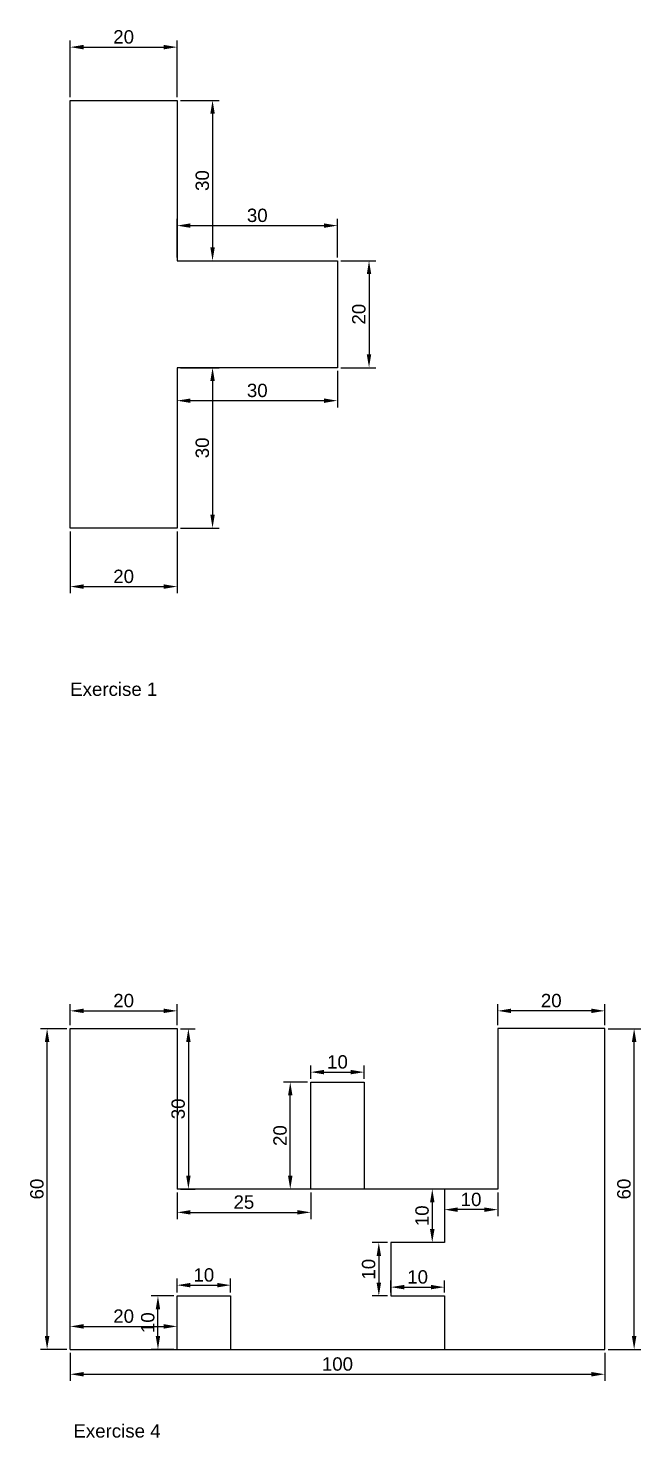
# Model space of a CAD drawing. Header units: millimetres. Extents: x 2609 to 3071, y 1865 to 2128.
# Drawn here: x 2608.9 to 2723.5, y 1864.6 to 2128.3 of the extents above; entities that cross this region are included whole.
import ezdxf

# ---------------------------------------------------------------- set-up
doc = ezdxf.new("R2010")
doc.units = ezdxf.units.MM
doc.styles.get("Standard").update_dxf_attribs({"font": 'arial.ttf'})
doc.dimstyles.new('ISO-25', dxfattribs={"dimtxt": 2.5, "dimasz": 2.5, "dimexe": 1.25, "dimexo": 0.625, "dimtad": 1, "dimtxsty": 'Standard', "dimcen": 2.5, "dimadec": 0, "dimazin": 0, "dimtfac": 1, "dimtmove": 0, "dimatfit": 3, "dimfxl": 1, "dimarcsym": 0})

# ---------------------------------------------------------------- blocks, each defined once
blk = doc.blocks.new('*D84')
at = {"color": 0, "lineweight": -2, "transparency": 16777216}
for p, q in [((2616.79, 2115.42), (2616.79, 2126)), ((2636.79, 2115.42), (2636.79, 2126)), ((2619.29, 2124.75), (2634.29, 2124.75))]:
    blk.add_line(p, q, dxfattribs=at)
at = {"color": 0, "transparency": 16777216}
for points in [[(2619.29, 2125.17), (2619.29, 2124.33), (2616.79, 2124.75)], [(2634.29, 2125.17), (2634.29, 2124.33), (2636.79, 2124.75)]]:
    blk.add_solid(points, dxfattribs=at)
at = {"layer": 'Defpoints', "color": 0, "transparency": 16777216}
for p in [(2636.79, 2124.75), (2616.79, 2114.79), (2636.79, 2114.79)]:
    blk.add_point(p, dxfattribs=at)
at = {"color": 0, "transparency": 16777216, "insert": (2626.79, 2126.65), "char_height": 2.5, "attachment_point": 5}
blk.add_mtext('20', dxfattribs=at)
blk = doc.blocks.new('*D85')
at = {"color": 0, "lineweight": -2, "transparency": 16777216}
for p, q in [((2637.42, 2114.79), (2644.67, 2114.79)), ((2643.42, 2112.29), (2643.42, 2087.29)), ((2637.42, 2084.79), (2644.67, 2084.79))]:
    blk.add_line(p, q, dxfattribs=at)
at = {"color": 0, "transparency": 16777216}
for points in [[(2643.01, 2112.29), (2643.84, 2112.29), (2643.42, 2114.79)], [(2643.01, 2087.29), (2643.84, 2087.29), (2643.42, 2084.79)]]:
    blk.add_solid(points, dxfattribs=at)
at = {"layer": 'Defpoints', "color": 0, "transparency": 16777216}
for p in [(2636.79, 2114.79), (2636.79, 2084.79), (2643.42, 2084.79)]:
    blk.add_point(p, dxfattribs=at)
at = {"color": 0, "transparency": 16777216, "insert": (2641.52, 2099.79), "char_height": 2.5, "attachment_point": 5, "rotation": 90}
blk.add_mtext('30', dxfattribs=at)
blk = doc.blocks.new('*D86')
at = {"color": 0, "lineweight": -2, "transparency": 16777216}
for p, q in [((2636.79, 2085.42), (2636.79, 2092.61)), ((2639.29, 2091.36), (2664.29, 2091.36)), ((2666.79, 2085.42), (2666.79, 2092.61))]:
    blk.add_line(p, q, dxfattribs=at)
at = {"color": 0, "transparency": 16777216}
for points in [[(2639.29, 2091.78), (2639.29, 2090.95), (2636.79, 2091.36)], [(2664.29, 2091.78), (2664.29, 2090.95), (2666.79, 2091.36)]]:
    blk.add_solid(points, dxfattribs=at)
at = {"layer": 'Defpoints', "color": 0, "transparency": 16777216}
for p in [(2666.79, 2091.36), (2636.79, 2084.79), (2666.79, 2084.79)]:
    blk.add_point(p, dxfattribs=at)
at = {"color": 0, "transparency": 16777216, "insert": (2651.79, 2093.27), "char_height": 2.5, "attachment_point": 5}
blk.add_mtext('30', dxfattribs=at)
blk = doc.blocks.new('*D87')
at = {"color": 0, "lineweight": -2, "transparency": 16777216}
for p, q in [((2667.42, 2084.79), (2673.95, 2084.79)), ((2672.7, 2082.29), (2672.7, 2067.29)), ((2667.42, 2064.79), (2673.95, 2064.79))]:
    blk.add_line(p, q, dxfattribs=at)
at = {"color": 0, "transparency": 16777216}
for points in [[(2672.28, 2082.29), (2673.11, 2082.29), (2672.7, 2084.79)], [(2672.28, 2067.29), (2673.11, 2067.29), (2672.7, 2064.79)]]:
    blk.add_solid(points, dxfattribs=at)
at = {"layer": 'Defpoints', "color": 0, "transparency": 16777216}
for p in [(2666.79, 2084.79), (2666.79, 2064.79), (2672.7, 2064.79)]:
    blk.add_point(p, dxfattribs=at)
at = {"color": 0, "transparency": 16777216, "insert": (2670.8, 2074.79), "char_height": 2.5, "attachment_point": 5, "rotation": 90}
blk.add_mtext('20', dxfattribs=at)
blk = doc.blocks.new('*D88')
at = {"color": 0, "lineweight": -2, "transparency": 16777216}
for p, q in [((2636.79, 2064.17), (2636.79, 2057.37)), ((2666.79, 2064.17), (2666.79, 2057.37)), ((2639.29, 2058.62), (2664.29, 2058.62))]:
    blk.add_line(p, q, dxfattribs=at)
at = {"color": 0, "transparency": 16777216}
for points in [[(2639.29, 2059.03), (2639.29, 2058.2), (2636.79, 2058.62)], [(2664.29, 2059.03), (2664.29, 2058.2), (2666.79, 2058.62)]]:
    blk.add_solid(points, dxfattribs=at)
at = {"layer": 'Defpoints', "color": 0, "transparency": 16777216}
for p in [(2636.79, 2064.79), (2666.79, 2064.79), (2666.79, 2058.62)]:
    blk.add_point(p, dxfattribs=at)
at = {"color": 0, "transparency": 16777216, "insert": (2651.79, 2060.52), "char_height": 2.5, "attachment_point": 5}
blk.add_mtext('30', dxfattribs=at)
blk = doc.blocks.new('*D89')
at = {"color": 0, "lineweight": -2, "transparency": 16777216}
for p, q in [((2637.42, 2064.79), (2644.67, 2064.79)), ((2643.42, 2062.29), (2643.42, 2037.29)), ((2637.42, 2034.79), (2644.67, 2034.79))]:
    blk.add_line(p, q, dxfattribs=at)
at = {"color": 0, "transparency": 16777216}
for points in [[(2643.01, 2062.29), (2643.84, 2062.29), (2643.42, 2064.79)], [(2643.01, 2037.29), (2643.84, 2037.29), (2643.42, 2034.79)]]:
    blk.add_solid(points, dxfattribs=at)
at = {"layer": 'Defpoints', "color": 0, "transparency": 16777216}
for p in [(2636.79, 2064.79), (2636.79, 2034.79), (2643.42, 2034.79)]:
    blk.add_point(p, dxfattribs=at)
at = {"color": 0, "transparency": 16777216, "insert": (2641.52, 2049.79), "char_height": 2.5, "attachment_point": 5, "rotation": 90}
blk.add_mtext('30', dxfattribs=at)
blk = doc.blocks.new('*D90')
at = {"color": 0, "lineweight": -2, "transparency": 16777216}
for p, q in [((2616.79, 2034.17), (2616.79, 2022.59)), ((2636.79, 2034.17), (2636.79, 2022.59)), ((2619.29, 2023.84), (2634.29, 2023.84))]:
    blk.add_line(p, q, dxfattribs=at)
at = {"color": 0, "transparency": 16777216}
for points in [[(2619.29, 2024.26), (2619.29, 2023.43), (2616.79, 2023.84)], [(2634.29, 2024.26), (2634.29, 2023.43), (2636.79, 2023.84)]]:
    blk.add_solid(points, dxfattribs=at)
at = {"layer": 'Defpoints', "color": 0, "transparency": 16777216}
for p in [(2616.79, 2034.79), (2636.79, 2034.79), (2636.79, 2023.84)]:
    blk.add_point(p, dxfattribs=at)
at = {"color": 0, "transparency": 16777216, "insert": (2626.79, 2025.74), "char_height": 2.5, "attachment_point": 5}
blk.add_mtext('20', dxfattribs=at)
blk = doc.blocks.new('*D99')
at = {"color": 0, "lineweight": -2, "transparency": 16777216}
for p, q in [((2616.79, 1941.78), (2616.79, 1945.73)), ((2619.29, 1944.48), (2634.29, 1944.48)), ((2636.79, 1941.78), (2636.79, 1945.73))]:
    blk.add_line(p, q, dxfattribs=at)
at = {"color": 0, "transparency": 16777216}
for points in [[(2619.29, 1944.9), (2619.29, 1944.07), (2616.79, 1944.48)], [(2634.29, 1944.9), (2634.29, 1944.07), (2636.79, 1944.48)]]:
    blk.add_solid(points, dxfattribs=at)
at = {"layer": 'Defpoints', "color": 0, "transparency": 16777216}
for p in [(2636.79, 1944.48), (2616.79, 1941.15), (2636.79, 1941.15)]:
    blk.add_point(p, dxfattribs=at)
at = {"color": 0, "transparency": 16777216, "insert": (2626.79, 1946.39), "char_height": 2.5, "attachment_point": 5}
blk.add_mtext('20', dxfattribs=at)
blk = doc.blocks.new('*D100')
at = {"color": 0, "lineweight": -2, "transparency": 16777216}
for p, q in [((2616.17, 1941.15), (2611.22, 1941.15)), ((2612.47, 1883.65), (2612.47, 1938.65)), ((2616.17, 1881.15), (2611.22, 1881.15))]:
    blk.add_line(p, q, dxfattribs=at)
at = {"color": 0, "transparency": 16777216}
for points in [[(2612.05, 1938.65), (2612.89, 1938.65), (2612.47, 1941.15)], [(2612.05, 1883.65), (2612.89, 1883.65), (2612.47, 1881.15)]]:
    blk.add_solid(points, dxfattribs=at)
at = {"layer": 'Defpoints', "color": 0, "transparency": 16777216}
for p in [(2612.47, 1941.15), (2616.79, 1941.15), (2616.79, 1881.15)]:
    blk.add_point(p, dxfattribs=at)
at = {"color": 0, "transparency": 16777216, "insert": (2610.57, 1911.15), "char_height": 2.5, "attachment_point": 5, "rotation": 90}
blk.add_mtext('60', dxfattribs=at)
blk = doc.blocks.new('*D101')
at = {"color": 0, "lineweight": -2, "transparency": 16777216}
for p, q in [((2637.42, 1941.15), (2640.15, 1941.15)), ((2638.9, 1938.65), (2638.9, 1913.65)), ((2637.42, 1911.15), (2640.15, 1911.15))]:
    blk.add_line(p, q, dxfattribs=at)
at = {"color": 0, "transparency": 16777216}
for points in [[(2638.49, 1938.65), (2639.32, 1938.65), (2638.9, 1941.15)], [(2638.49, 1913.65), (2639.32, 1913.65), (2638.9, 1911.15)]]:
    blk.add_solid(points, dxfattribs=at)
at = {"layer": 'Defpoints', "color": 0, "transparency": 16777216}
for p in [(2636.79, 1941.15), (2636.79, 1911.15), (2638.9, 1911.15)]:
    blk.add_point(p, dxfattribs=at)
at = {"color": 0, "transparency": 16777216, "insert": (2637, 1926.15), "char_height": 2.5, "attachment_point": 5, "rotation": 90}
blk.add_mtext('30', dxfattribs=at)
blk = doc.blocks.new('*D102')
at = {"color": 0, "lineweight": -2, "transparency": 16777216}
for p, q in [((2616.79, 1880.53), (2616.79, 1875.26)), ((2716.79, 1880.53), (2716.79, 1875.26)), ((2619.29, 1876.51), (2714.29, 1876.51))]:
    blk.add_line(p, q, dxfattribs=at)
at = {"color": 0, "transparency": 16777216}
for points in [[(2619.29, 1876.93), (2619.29, 1876.09), (2616.79, 1876.51)], [(2714.29, 1876.93), (2714.29, 1876.09), (2716.79, 1876.51)]]:
    blk.add_solid(points, dxfattribs=at)
at = {"layer": 'Defpoints', "color": 0, "transparency": 16777216}
for p in [(2616.79, 1881.15), (2716.79, 1881.15), (2716.79, 1876.51)]:
    blk.add_point(p, dxfattribs=at)
at = {"color": 0, "transparency": 16777216, "insert": (2666.79, 1878.41), "char_height": 2.5, "attachment_point": 5}
blk.add_mtext('100', dxfattribs=at)
blk = doc.blocks.new('*D103')
at = {"color": 0, "lineweight": -2, "transparency": 16777216}
for p, q in [((2616.79, 1881.78), (2616.79, 1886.71)), ((2619.29, 1885.46), (2634.29, 1885.46)), ((2636.79, 1881.78), (2636.79, 1886.71))]:
    blk.add_line(p, q, dxfattribs=at)
at = {"color": 0, "transparency": 16777216}
for points in [[(2619.29, 1885.88), (2619.29, 1885.04), (2616.79, 1885.46)], [(2634.29, 1885.88), (2634.29, 1885.04), (2636.79, 1885.46)]]:
    blk.add_solid(points, dxfattribs=at)
at = {"layer": 'Defpoints', "color": 0, "transparency": 16777216}
for p in [(2636.79, 1885.46), (2616.79, 1881.15), (2636.79, 1881.15)]:
    blk.add_point(p, dxfattribs=at)
at = {"color": 0, "transparency": 16777216, "insert": (2626.79, 1887.36), "char_height": 2.5, "attachment_point": 5}
blk.add_mtext('20', dxfattribs=at)
blk = doc.blocks.new('*D104')
at = {"color": 0, "lineweight": -2, "transparency": 16777216}
for p, q in [((2636.17, 1891.15), (2631.96, 1891.15)), ((2633.21, 1883.65), (2633.21, 1888.65)), ((2636.17, 1881.15), (2631.96, 1881.15))]:
    blk.add_line(p, q, dxfattribs=at)
at = {"color": 0, "transparency": 16777216}
for points in [[(2632.79, 1888.65), (2633.62, 1888.65), (2633.21, 1891.15)], [(2632.79, 1883.65), (2633.62, 1883.65), (2633.21, 1881.15)]]:
    blk.add_solid(points, dxfattribs=at)
at = {"layer": 'Defpoints', "color": 0, "transparency": 16777216}
for p in [(2633.21, 1891.15), (2636.79, 1891.15), (2636.79, 1881.15)]:
    blk.add_point(p, dxfattribs=at)
at = {"color": 0, "transparency": 16777216, "insert": (2631.31, 1886.15), "char_height": 2.5, "attachment_point": 5, "rotation": 90}
blk.add_mtext('10', dxfattribs=at)
blk = doc.blocks.new('*D105')
at = {"color": 0, "lineweight": -2, "transparency": 16777216}
for p, q in [((2636.79, 1891.78), (2636.79, 1894.42)), ((2639.29, 1893.17), (2644.29, 1893.17)), ((2646.79, 1891.78), (2646.79, 1894.42))]:
    blk.add_line(p, q, dxfattribs=at)
at = {"color": 0, "transparency": 16777216}
for points in [[(2639.29, 1893.59), (2639.29, 1892.75), (2636.79, 1893.17)], [(2644.29, 1893.59), (2644.29, 1892.75), (2646.79, 1893.17)]]:
    blk.add_solid(points, dxfattribs=at)
at = {"layer": 'Defpoints', "color": 0, "transparency": 16777216}
for p in [(2646.79, 1893.17), (2636.79, 1891.15), (2646.79, 1891.15)]:
    blk.add_point(p, dxfattribs=at)
at = {"color": 0, "transparency": 16777216, "insert": (2641.79, 1895.07), "char_height": 2.5, "attachment_point": 5}
blk.add_mtext('10', dxfattribs=at)
blk = doc.blocks.new('*D106')
at = {"color": 0, "lineweight": -2, "transparency": 16777216}
for p, q in [((2686.17, 1911.15), (2683.28, 1911.15)), ((2684.53, 1908.65), (2684.53, 1903.65)), ((2686.17, 1901.15), (2683.28, 1901.15))]:
    blk.add_line(p, q, dxfattribs=at)
at = {"color": 0, "transparency": 16777216}
for points in [[(2684.11, 1908.65), (2684.95, 1908.65), (2684.53, 1911.15)], [(2684.11, 1903.65), (2684.95, 1903.65), (2684.53, 1901.15)]]:
    blk.add_solid(points, dxfattribs=at)
at = {"layer": 'Defpoints', "color": 0, "transparency": 16777216}
for p in [(2686.79, 1911.15), (2684.53, 1901.15), (2686.79, 1901.15)]:
    blk.add_point(p, dxfattribs=at)
at = {"color": 0, "transparency": 16777216, "insert": (2682.63, 1906.15), "char_height": 2.5, "attachment_point": 5, "rotation": 90}
blk.add_mtext('10', dxfattribs=at)
blk = doc.blocks.new('*D107')
at = {"color": 0, "lineweight": -2, "transparency": 16777216}
for p, q in [((2676.17, 1901.15), (2673.28, 1901.15)), ((2674.53, 1898.65), (2674.53, 1893.65)), ((2676.17, 1891.15), (2673.28, 1891.15))]:
    blk.add_line(p, q, dxfattribs=at)
at = {"color": 0, "transparency": 16777216}
for points in [[(2674.12, 1898.65), (2674.95, 1898.65), (2674.53, 1901.15)], [(2674.12, 1893.65), (2674.95, 1893.65), (2674.53, 1891.15)]]:
    blk.add_solid(points, dxfattribs=at)
at = {"layer": 'Defpoints', "color": 0, "transparency": 16777216}
for p in [(2676.79, 1901.15), (2674.53, 1891.15), (2676.79, 1891.15)]:
    blk.add_point(p, dxfattribs=at)
at = {"color": 0, "transparency": 16777216, "insert": (2672.63, 1896.15), "char_height": 2.5, "attachment_point": 5, "rotation": 90}
blk.add_mtext('10', dxfattribs=at)
blk = doc.blocks.new('*D109')
at = {"color": 0, "lineweight": -2, "transparency": 16777216}
for p, q in [((2686.79, 1910.53), (2686.79, 1906.05)), ((2696.79, 1910.53), (2696.79, 1906.05)), ((2694.29, 1907.3), (2689.29, 1907.3))]:
    blk.add_line(p, q, dxfattribs=at)
at = {"color": 0, "transparency": 16777216}
for points in [[(2689.29, 1907.71), (2689.29, 1906.88), (2686.79, 1907.3)], [(2694.29, 1907.71), (2694.29, 1906.88), (2696.79, 1907.3)]]:
    blk.add_solid(points, dxfattribs=at)
at = {"layer": 'Defpoints', "color": 0, "transparency": 16777216}
for p in [(2686.79, 1911.15), (2696.79, 1911.15), (2686.79, 1907.3)]:
    blk.add_point(p, dxfattribs=at)
at = {"color": 0, "transparency": 16777216, "insert": (2691.79, 1909.2), "char_height": 2.5, "attachment_point": 5}
blk.add_mtext('10', dxfattribs=at)
blk = doc.blocks.new('*D110')
at = {"color": 0, "lineweight": -2, "transparency": 16777216}
for p, q in [((2676.79, 1891.78), (2676.79, 1894.05)), ((2686.79, 1891.78), (2686.79, 1894.05)), ((2679.29, 1892.8), (2684.29, 1892.8))]:
    blk.add_line(p, q, dxfattribs=at)
at = {"color": 0, "transparency": 16777216}
for points in [[(2679.29, 1893.22), (2679.29, 1892.39), (2676.79, 1892.8)], [(2684.29, 1893.22), (2684.29, 1892.39), (2686.79, 1892.8)]]:
    blk.add_solid(points, dxfattribs=at)
at = {"layer": 'Defpoints', "color": 0, "transparency": 16777216}
for p in [(2676.79, 1891.15), (2686.79, 1892.8), (2686.79, 1891.15)]:
    blk.add_point(p, dxfattribs=at)
at = {"color": 0, "transparency": 16777216, "insert": (2681.79, 1894.7), "char_height": 2.5, "attachment_point": 5}
blk.add_mtext('10', dxfattribs=at)
blk = doc.blocks.new('*D111')
at = {"color": 0, "lineweight": -2, "transparency": 16777216}
for p, q in [((2717.42, 1941.15), (2723.55, 1941.15)), ((2722.3, 1883.65), (2722.3, 1938.65)), ((2717.42, 1881.15), (2723.55, 1881.15))]:
    blk.add_line(p, q, dxfattribs=at)
at = {"color": 0, "transparency": 16777216}
for points in [[(2721.88, 1938.65), (2722.72, 1938.65), (2722.3, 1941.15)], [(2721.88, 1883.65), (2722.72, 1883.65), (2722.3, 1881.15)]]:
    blk.add_solid(points, dxfattribs=at)
at = {"layer": 'Defpoints', "color": 0, "transparency": 16777216}
for p in [(2716.79, 1941.15), (2722.3, 1941.15), (2716.79, 1881.15)]:
    blk.add_point(p, dxfattribs=at)
at = {"color": 0, "transparency": 16777216, "insert": (2720.4, 1911.15), "char_height": 2.5, "attachment_point": 5, "rotation": 90}
blk.add_mtext('60', dxfattribs=at)
blk = doc.blocks.new('*D112')
at = {"color": 0, "lineweight": -2, "transparency": 16777216}
for p, q in [((2696.79, 1941.78), (2696.79, 1945.73)), ((2714.29, 1944.48), (2699.29, 1944.48)), ((2716.79, 1941.78), (2716.79, 1945.73))]:
    blk.add_line(p, q, dxfattribs=at)
at = {"color": 0, "transparency": 16777216}
for points in [[(2699.29, 1944.9), (2699.29, 1944.07), (2696.79, 1944.48)], [(2714.29, 1944.9), (2714.29, 1944.07), (2716.79, 1944.48)]]:
    blk.add_solid(points, dxfattribs=at)
at = {"layer": 'Defpoints', "color": 0, "transparency": 16777216}
for p in [(2696.79, 1944.48), (2696.79, 1941.15), (2716.79, 1941.15)]:
    blk.add_point(p, dxfattribs=at)
at = {"color": 0, "transparency": 16777216, "insert": (2706.79, 1946.39), "char_height": 2.5, "attachment_point": 5}
blk.add_mtext('20', dxfattribs=at)
blk = doc.blocks.new('*D113')
at = {"color": 0, "lineweight": -2, "transparency": 16777216}
for p, q in [((2636.79, 1910.53), (2636.79, 1905.54)), ((2661.79, 1910.53), (2661.79, 1905.54)), ((2639.29, 1906.79), (2659.29, 1906.79))]:
    blk.add_line(p, q, dxfattribs=at)
at = {"color": 0, "transparency": 16777216}
for points in [[(2639.29, 1907.21), (2639.29, 1906.38), (2636.79, 1906.79)], [(2659.29, 1907.21), (2659.29, 1906.38), (2661.79, 1906.79)]]:
    blk.add_solid(points, dxfattribs=at)
at = {"layer": 'Defpoints', "color": 0, "transparency": 16777216}
for p in [(2636.79, 1911.15), (2661.79, 1911.15), (2661.79, 1906.79)]:
    blk.add_point(p, dxfattribs=at)
at = {"color": 0, "transparency": 16777216, "insert": (2649.29, 1908.7), "char_height": 2.5, "attachment_point": 5}
blk.add_mtext('25', dxfattribs=at)
blk = doc.blocks.new('*D114')
at = {"color": 0, "lineweight": -2, "transparency": 16777216}
for p, q in [((2661.17, 1931.15), (2656.71, 1931.15)), ((2657.96, 1913.65), (2657.96, 1928.65)), ((2661.17, 1911.15), (2656.71, 1911.15))]:
    blk.add_line(p, q, dxfattribs=at)
at = {"color": 0, "transparency": 16777216}
for points in [[(2657.54, 1928.65), (2658.38, 1928.65), (2657.96, 1931.15)], [(2657.54, 1913.65), (2658.38, 1913.65), (2657.96, 1911.15)]]:
    blk.add_solid(points, dxfattribs=at)
at = {"layer": 'Defpoints', "color": 0, "transparency": 16777216}
for p in [(2657.96, 1931.15), (2661.79, 1931.15), (2661.79, 1911.15)]:
    blk.add_point(p, dxfattribs=at)
at = {"color": 0, "transparency": 16777216, "insert": (2656.06, 1921.15), "char_height": 2.5, "attachment_point": 5, "rotation": 90}
blk.add_mtext('20', dxfattribs=at)
blk = doc.blocks.new('*D115')
at = {"color": 0, "lineweight": -2, "transparency": 16777216}
for p, q in [((2661.79, 1931.78), (2661.79, 1934.27)), ((2664.29, 1933.02), (2669.29, 1933.02)), ((2671.79, 1931.78), (2671.79, 1934.27))]:
    blk.add_line(p, q, dxfattribs=at)
at = {"color": 0, "transparency": 16777216}
for points in [[(2664.29, 1933.44), (2664.29, 1932.61), (2661.79, 1933.02)], [(2669.29, 1933.44), (2669.29, 1932.61), (2671.79, 1933.02)]]:
    blk.add_solid(points, dxfattribs=at)
at = {"layer": 'Defpoints', "color": 0, "transparency": 16777216}
for p in [(2671.79, 1933.02), (2661.79, 1931.15), (2671.79, 1931.15)]:
    blk.add_point(p, dxfattribs=at)
at = {"color": 0, "transparency": 16777216, "insert": (2666.79, 1934.92), "char_height": 2.5, "attachment_point": 5}
blk.add_mtext('10', dxfattribs=at)

msp = doc.modelspace()

# ---------------------------------------------------------------- linework, layer by layer
for p, q in [((2616.791, 2114.791), (2636.791, 2114.791)), ((2616.791, 2034.791), (2616.791, 2114.791)), ((2636.791, 2114.791), (2636.791, 2084.791)), ((2636.791, 2084.791), (2666.791, 2084.791)), ((2666.791, 2084.791), (2666.791, 2064.791)), ((2666.791, 2064.791), (2636.791, 2064.791)), ((2636.791, 2064.791), (2636.791, 2034.791)), ((2636.791, 2034.791), (2616.791, 2034.791)), ((2616.791, 1881.153), (2616.791, 1941.153)), ((2616.791, 1941.153), (2636.791, 1941.153)), ((2636.791, 1941.153), (2636.791, 1911.153)), ((2716.791, 1941.153), (2696.791, 1941.153)), ((2696.791, 1941.153), (2696.791, 1911.153)), ((2716.791, 1881.153), (2716.791, 1941.153)), ((2661.791, 1911.153), (2661.791, 1931.153)), ((2661.791, 1931.153), (2671.791, 1931.153)), ((2671.791, 1931.153), (2671.791, 1911.153)), ((2696.791, 1911.153), (2636.791, 1911.153)), ((2686.791, 1911.153), (2686.791, 1901.153)), ((2686.791, 1901.153), (2676.791, 1901.153)), ((2676.791, 1901.153), (2676.791, 1891.153)), ((2636.791, 1881.153), (2636.791, 1891.153)), ((2636.791, 1891.153), (2646.791, 1891.153)), ((2646.791, 1891.153), (2646.791, 1881.153)), ((2676.791, 1891.153), (2686.791, 1891.153)), ((2686.791, 1891.153), (2686.791, 1881.153)), ((2616.791, 1881.153), (2716.791, 1881.153))]:
    msp.add_line(p, q)

# ---------------------------------------------------------------- texts
at = {"char_height": 2.5, "attachment_point": 1}
for s, insert in [('Exercise 1', (2616.791, 2005.894)), ('Exercise 4', (2617.394, 1867.156))]:
    msp.add_mtext_dynamic_manual_height_columns(s, width=20.35795, gutter_width=12.5, heights=[0], dxfattribs=dict(at, insert=insert))

# ---------------------------------------------------------------- dimensions: what is measured, and where the dimension line sits
for base, p1, p2, picture, middle in [((2636.791, 2124.749), (2616.791, 2114.791), (2636.791, 2114.791), '*D84', (2626.791, 2126.65)), ((2666.791, 2091.365), (2636.791, 2084.791), (2666.791, 2084.791), '*D86', (2651.791, 2093.267)), ((2666.791, 2058.617), (2636.791, 2064.791), (2666.791, 2064.791), '*D88', (2651.791, 2060.519)), ((2636.791, 2023.842), (2616.791, 2034.791), (2636.791, 2034.791), '*D90', (2626.791, 2025.744)), ((2636.791, 1944.484), (2616.791, 1941.153), (2636.791, 1941.153), '*D99', (2626.791, 1946.385)), ((2696.791, 1944.484), (2716.791, 1941.153), (2696.791, 1941.153), '*D112', (2706.791, 1946.385)), ((2671.791, 1933.022), (2661.791, 1931.153), (2671.791, 1931.153), '*D115', (2666.791, 1934.923)), ((2646.791, 1893.171), (2636.791, 1891.153), (2646.791, 1891.153), '*D105', (2641.791, 1895.073)), ((2686.791, 1892.802), (2676.791, 1891.153), (2686.791, 1891.153), '*D110', (2681.791, 1894.703)), ((2636.791, 1885.461), (2616.791, 1881.153), (2636.791, 1881.153), '*D103', (2626.791, 1887.363)), ((2716.791, 1876.51), (2616.791, 1881.153), (2716.791, 1881.153), '*D102', (2666.791, 1878.412))]:
    dim = msp.add_linear_dim(base=base, p1=p1, p2=p2, dimstyle='ISO-25')
    dim.commit()
    dim.dimension.update_dxf_attribs({"geometry": picture, "text_midpoint": middle})
dim = msp.add_linear_dim(base=(2643.423, 2084.791), p1=(2636.791, 2114.791), p2=(2636.791, 2084.791), angle=90, dimstyle='ISO-25')
dim.commit()
dim.dimension.update_dxf_attribs({"geometry": '*D85', "text_midpoint": (2643.423, 2099.791), "dimtype": 160})
for base, p1, p2, picture, middle in [((2672.697, 2064.791), (2666.791, 2084.791), (2666.791, 2064.791), '*D87', (2670.796, 2074.791)), ((2643.423, 2034.791), (2636.791, 2064.791), (2636.791, 2034.791), '*D89', (2641.521, 2049.791)), ((2612.471, 1941.153), (2616.791, 1881.153), (2616.791, 1941.153), '*D100', (2610.569, 1911.153)), ((2638.902, 1911.153), (2636.791, 1941.153), (2636.791, 1911.153), '*D101', (2637, 1926.153)), ((2722.299, 1941.153), (2716.791, 1881.153), (2716.791, 1941.153), '*D111', (2720.398, 1911.153)), ((2657.961, 1931.153), (2661.791, 1911.153), (2661.791, 1931.153), '*D114', (2656.06, 1921.153)), ((2684.529, 1901.153), (2686.791, 1911.153), (2686.791, 1901.153), '*D106', (2682.628, 1906.153)), ((2674.534, 1891.153), (2676.791, 1901.153), (2676.791, 1891.153), '*D107', (2672.632, 1896.153)), ((2633.208, 1891.153), (2636.791, 1881.153), (2636.791, 1891.153), '*D104', (2631.307, 1886.153))]:
    dim = msp.add_linear_dim(base=base, p1=p1, p2=p2, angle=90, dimstyle='ISO-25')
    dim.commit()
    dim.dimension.update_dxf_attribs({"geometry": picture, "text_midpoint": middle})
for base, p1, p2, picture, middle in [((2661.791, 1906.795), (2636.791, 1911.153), (2661.791, 1911.153), '*D113', (2649.291, 1906.795)), ((2686.791, 1907.297), (2696.791, 1911.153), (2686.791, 1911.153), '*D109', (2691.791, 1907.297))]:
    dim = msp.add_linear_dim(base=base, p1=p1, p2=p2, dimstyle='ISO-25')
    dim.commit()
    dim.dimension.update_dxf_attribs({"geometry": picture, "text_midpoint": middle, "dimtype": 160})

doc.saveas('drawing.dxf')
